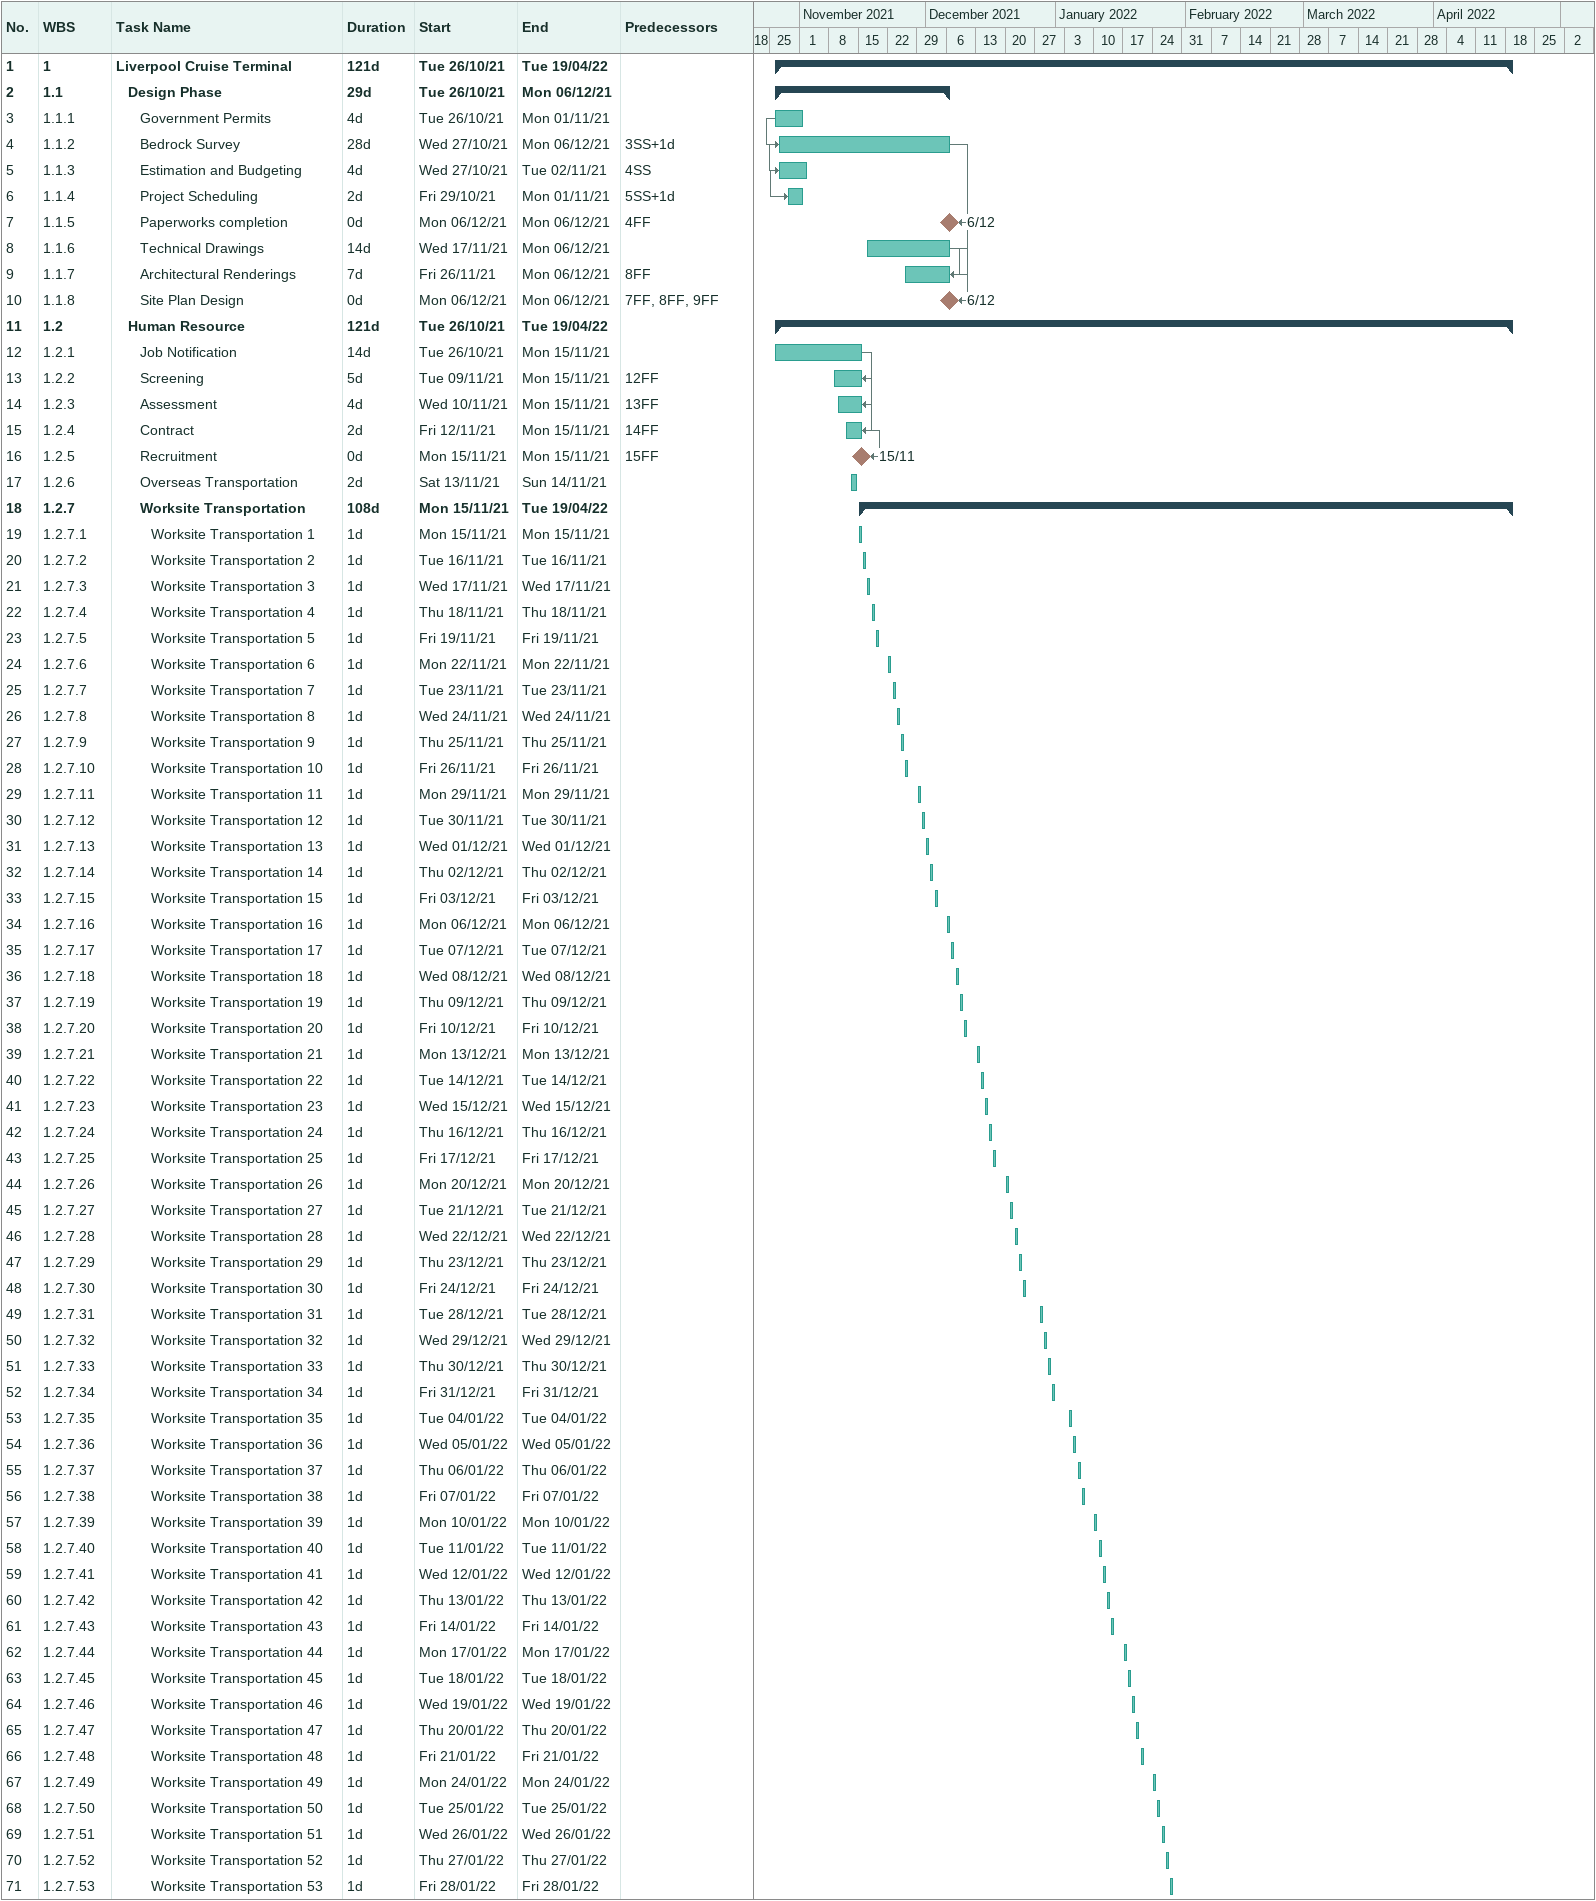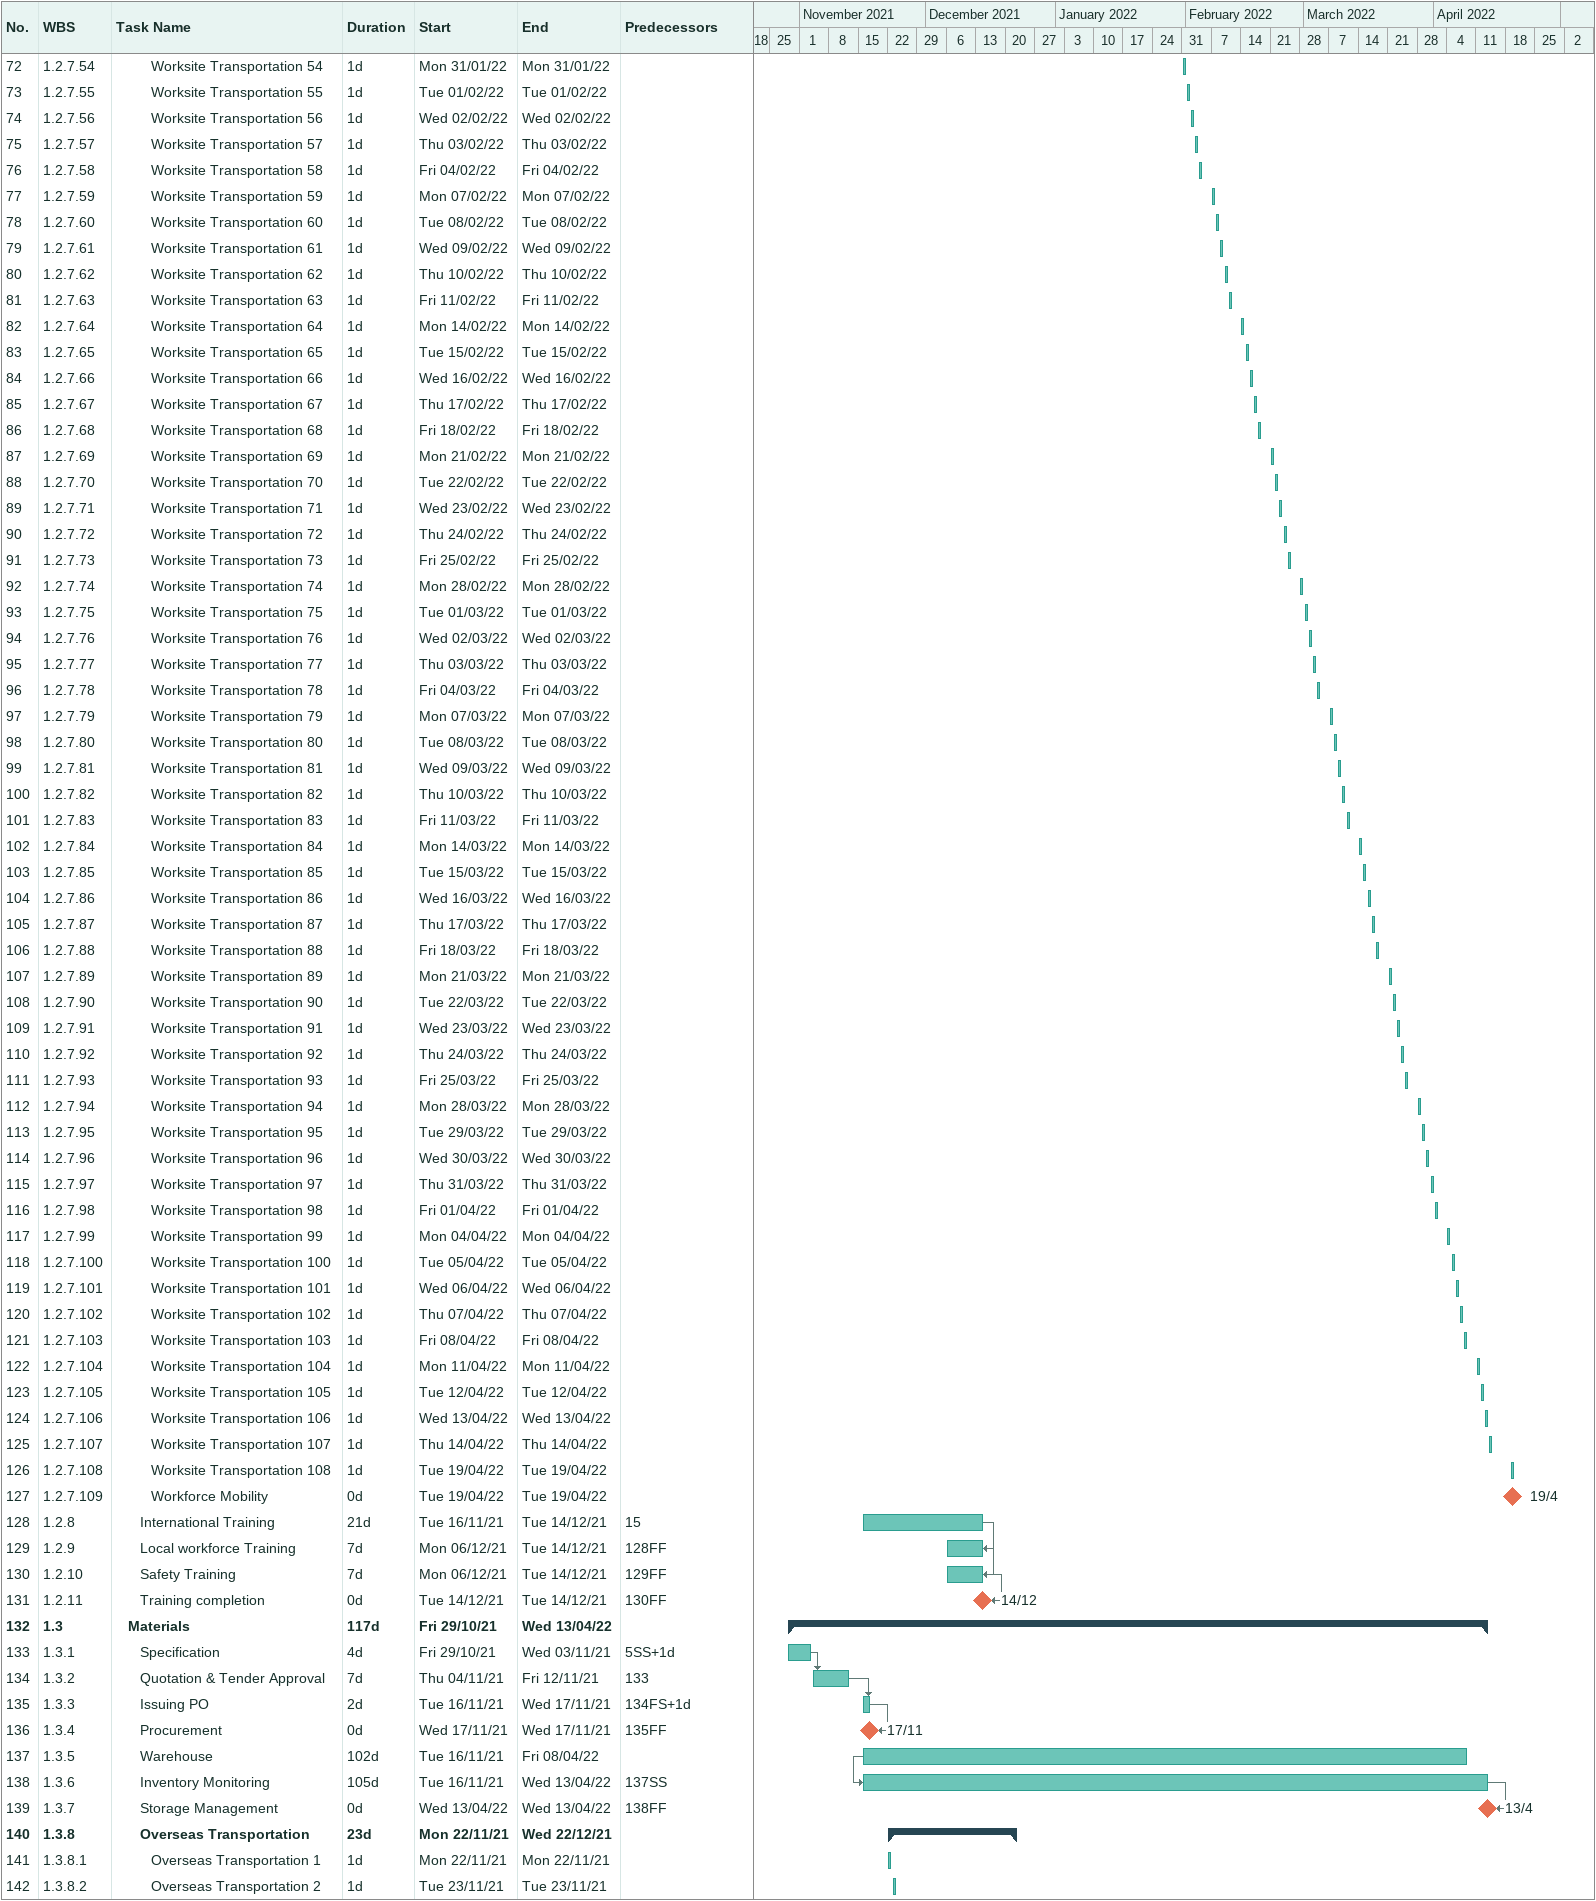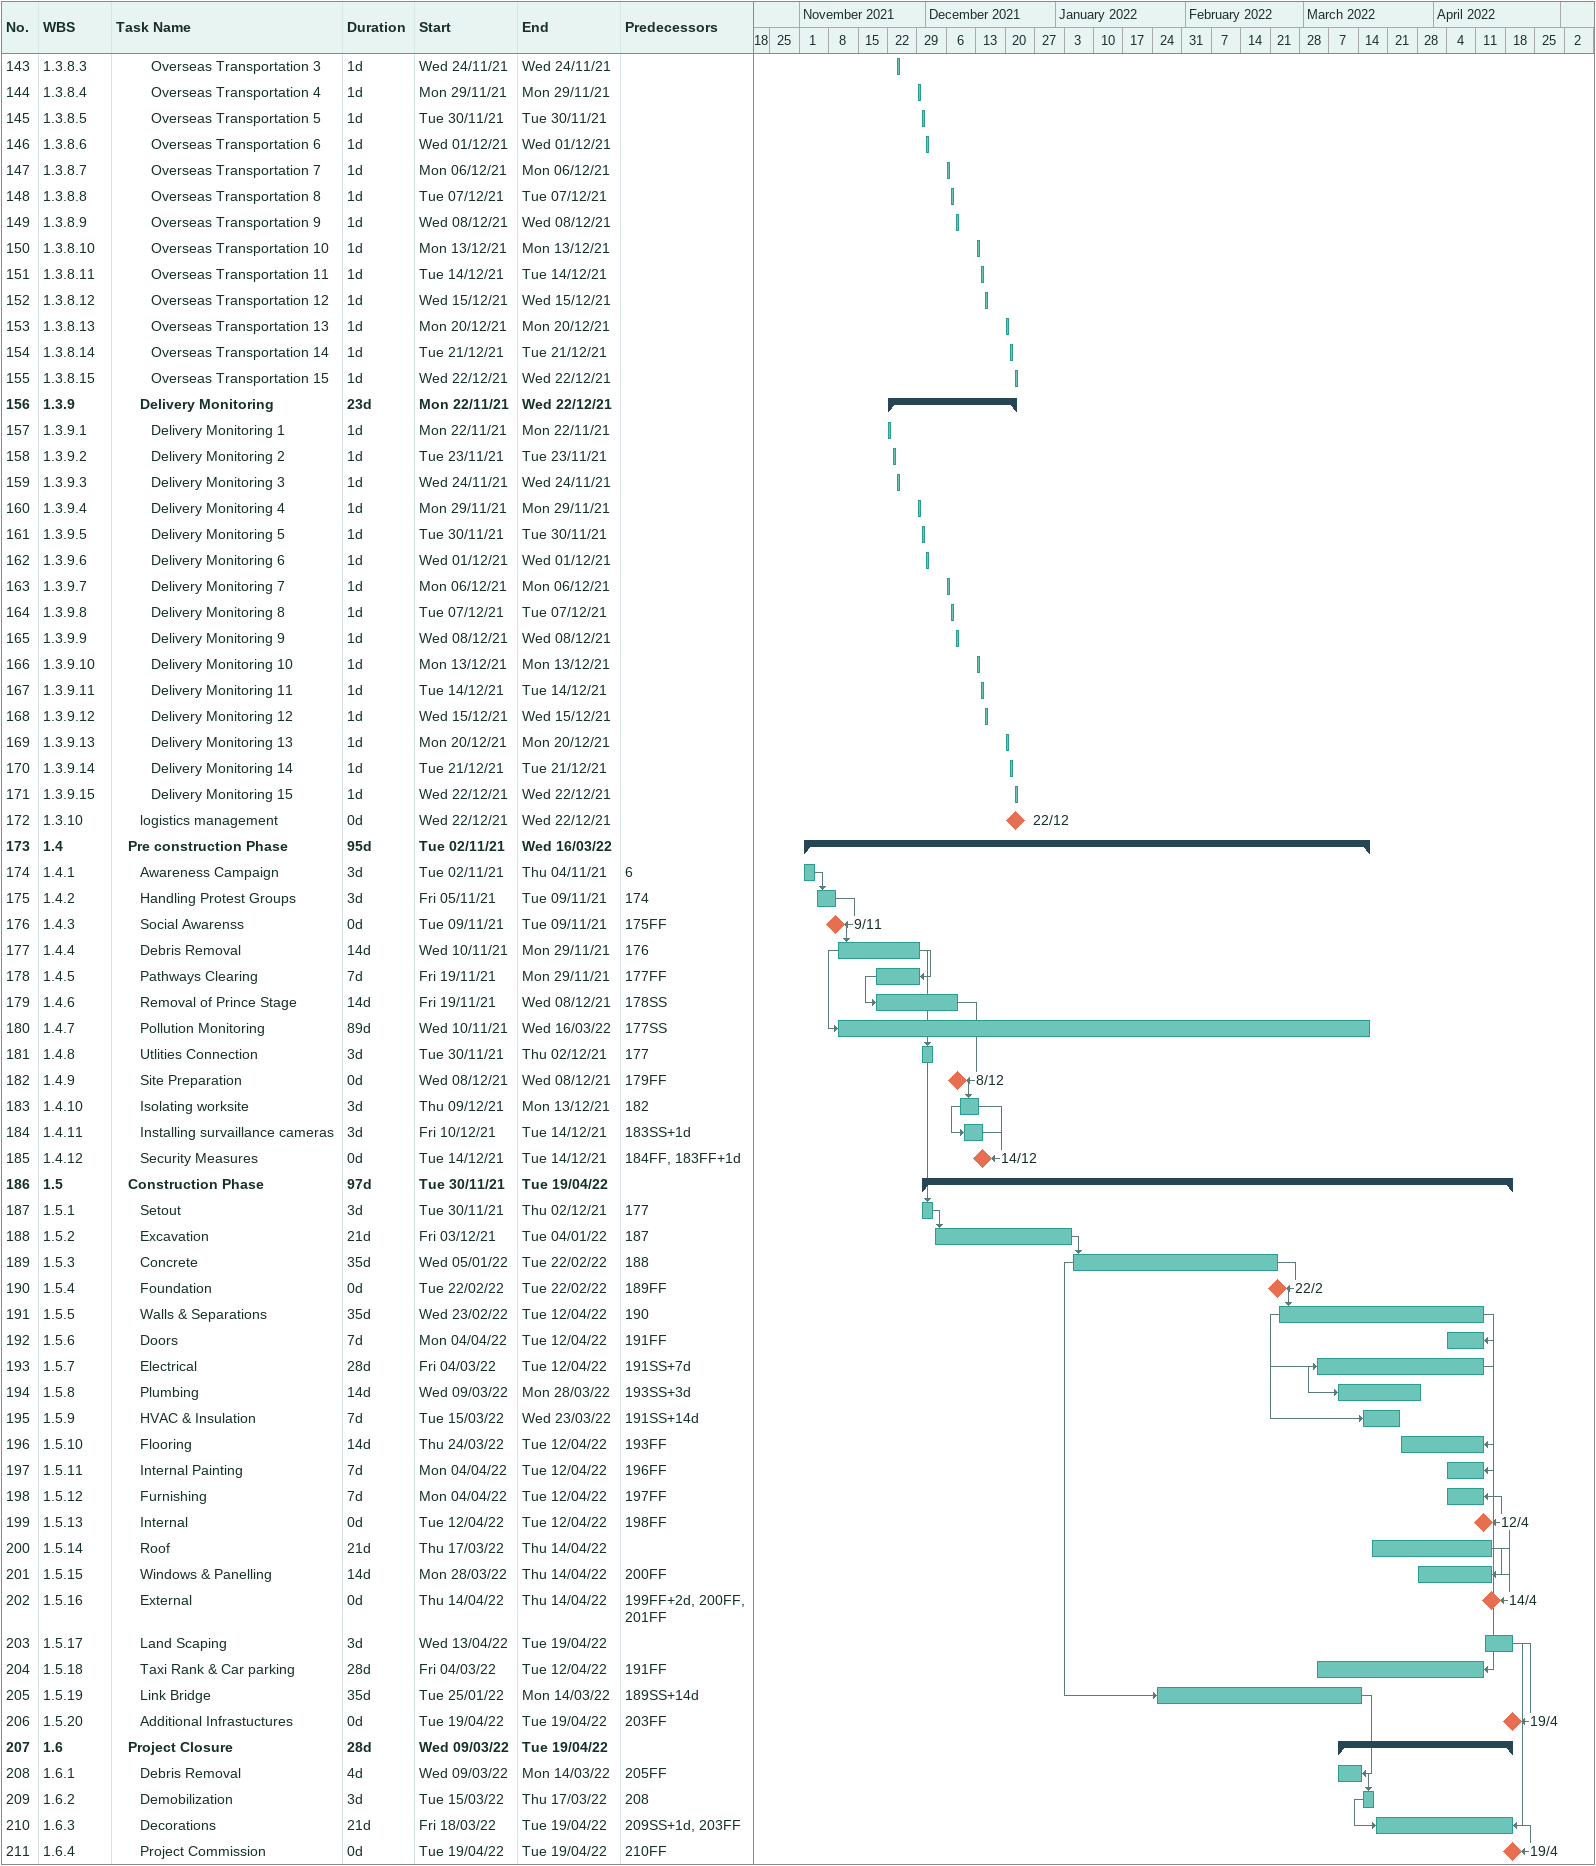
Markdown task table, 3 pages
| ID | WBS | Task | Duration | Start | Finish | Predecessors |
|---|---|---|---|---|---|---|
| 1 | 1 | **Liverpool Cruise Terminal** | 121d | 2021-10-26 | 2022-04-19 |  |
| 2 | 1.1 | **Design Phase** | 29d | 2021-10-26 | 2021-12-06 |  |
| 3 | 1.1.1 | Government Permits | 4d | 2021-10-26 | 2021-11-01 |  |
| 4 | 1.1.2 | Bedrock Survey | 28d | 2021-10-27 | 2021-12-06 | 3SS+1d |
| 5 | 1.1.3 | Estimation and Budgeting | 4d | 2021-10-27 | 2021-11-02 | 4SS |
| 6 | 1.1.4 | Project Scheduling | 2d | 2021-10-29 | 2021-11-01 | 5SS+1d |
| 7 | 1.1.5 | Paperworks completion | 0d | 2021-12-06 | 2021-12-06 | 4FF |
| 8 | 1.1.6 | Technical Drawings | 14d | 2021-11-17 | 2021-12-06 |  |
| 9 | 1.1.7 | Architectural Renderings | 7d | 2021-11-26 | 2021-12-06 | 8FF |
| 10 | 1.1.8 | Site Plan Design | 0d | 2021-12-06 | 2021-12-06 | 7FF, 8FF, 9FF |
| 11 | 1.2 | **Human Resource** | 121d | 2021-10-26 | 2022-04-19 |  |
| 12 | 1.2.1 | Job Notification | 14d | 2021-10-26 | 2021-11-15 |  |
| 13 | 1.2.2 | Screening | 5d | 2021-11-09 | 2021-11-15 | 12FF |
| 14 | 1.2.3 | Assessment | 4d | 2021-11-10 | 2021-11-15 | 13FF |
| 15 | 1.2.4 | Contract | 2d | 2021-11-12 | 2021-11-15 | 14FF |
| 16 | 1.2.5 | Recruitment | 0d | 2021-11-15 | 2021-11-15 | 15FF |
| 17 | 1.2.6 | Overseas Transportation | 2d | 2021-11-13 | 2021-11-14 |  |
| 18 | 1.2.7 | **Worksite Transportation** | 108d | 2021-11-15 | 2022-04-19 |  |
| 19 | 1.2.7.1 | Worksite Transportation 1 | 1d | 2021-11-15 | 2021-11-15 |  |
| 20 | 1.2.7.2 | Worksite Transportation 2 | 1d | 2021-11-16 | 2021-11-16 |  |
| 21 | 1.2.7.3 | Worksite Transportation 3 | 1d | 2021-11-17 | 2021-11-17 |  |
| 22 | 1.2.7.4 | Worksite Transportation 4 | 1d | 2021-11-18 | 2021-11-18 |  |
| 23 | 1.2.7.5 | Worksite Transportation 5 | 1d | 2021-11-19 | 2021-11-19 |  |
| 24 | 1.2.7.6 | Worksite Transportation 6 | 1d | 2021-11-22 | 2021-11-22 |  |
| 25 | 1.2.7.7 | Worksite Transportation 7 | 1d | 2021-11-23 | 2021-11-23 |  |
| 26 | 1.2.7.8 | Worksite Transportation 8 | 1d | 2021-11-24 | 2021-11-24 |  |
| 27 | 1.2.7.9 | Worksite Transportation 9 | 1d | 2021-11-25 | 2021-11-25 |  |
| 28 | 1.2.7.10 | Worksite Transportation 10 | 1d | 2021-11-26 | 2021-11-26 |  |
| 29 | 1.2.7.11 | Worksite Transportation 11 | 1d | 2021-11-29 | 2021-11-29 |  |
| 30 | 1.2.7.12 | Worksite Transportation 12 | 1d | 2021-11-30 | 2021-11-30 |  |
| 31 | 1.2.7.13 | Worksite Transportation 13 | 1d | 2021-12-01 | 2021-12-01 |  |
| 32 | 1.2.7.14 | Worksite Transportation 14 | 1d | 2021-12-02 | 2021-12-02 |  |
| 33 | 1.2.7.15 | Worksite Transportation 15 | 1d | 2021-12-03 | 2021-12-03 |  |
| 34 | 1.2.7.16 | Worksite Transportation 16 | 1d | 2021-12-06 | 2021-12-06 |  |
| 35 | 1.2.7.17 | Worksite Transportation 17 | 1d | 2021-12-07 | 2021-12-07 |  |
| 36 | 1.2.7.18 | Worksite Transportation 18 | 1d | 2021-12-08 | 2021-12-08 |  |
| 37 | 1.2.7.19 | Worksite Transportation 19 | 1d | 2021-12-09 | 2021-12-09 |  |
| 38 | 1.2.7.20 | Worksite Transportation 20 | 1d | 2021-12-10 | 2021-12-10 |  |
| 39 | 1.2.7.21 | Worksite Transportation 21 | 1d | 2021-12-13 | 2021-12-13 |  |
| 40 | 1.2.7.22 | Worksite Transportation 22 | 1d | 2021-12-14 | 2021-12-14 |  |
| 41 | 1.2.7.23 | Worksite Transportation 23 | 1d | 2021-12-15 | 2021-12-15 |  |
| 42 | 1.2.7.24 | Worksite Transportation 24 | 1d | 2021-12-16 | 2021-12-16 |  |
| 43 | 1.2.7.25 | Worksite Transportation 25 | 1d | 2021-12-17 | 2021-12-17 |  |
| 44 | 1.2.7.26 | Worksite Transportation 26 | 1d | 2021-12-20 | 2021-12-20 |  |
| 45 | 1.2.7.27 | Worksite Transportation 27 | 1d | 2021-12-21 | 2021-12-21 |  |
| 46 | 1.2.7.28 | Worksite Transportation 28 | 1d | 2021-12-22 | 2021-12-22 |  |
| 47 | 1.2.7.29 | Worksite Transportation 29 | 1d | 2021-12-23 | 2021-12-23 |  |
| 48 | 1.2.7.30 | Worksite Transportation 30 | 1d | 2021-12-24 | 2021-12-24 |  |
| 49 | 1.2.7.31 | Worksite Transportation 31 | 1d | 2021-12-28 | 2021-12-28 |  |
| 50 | 1.2.7.32 | Worksite Transportation 32 | 1d | 2021-12-29 | 2021-12-29 |  |
| 51 | 1.2.7.33 | Worksite Transportation 33 | 1d | 2021-12-30 | 2021-12-30 |  |
| 52 | 1.2.7.34 | Worksite Transportation 34 | 1d | 2021-12-31 | 2021-12-31 |  |
| 53 | 1.2.7.35 | Worksite Transportation 35 | 1d | 2022-01-04 | 2022-01-04 |  |
| 54 | 1.2.7.36 | Worksite Transportation 36 | 1d | 2022-01-05 | 2022-01-05 |  |
| 55 | 1.2.7.37 | Worksite Transportation 37 | 1d | 2022-01-06 | 2022-01-06 |  |
| 56 | 1.2.7.38 | Worksite Transportation 38 | 1d | 2022-01-07 | 2022-01-07 |  |
| 57 | 1.2.7.39 | Worksite Transportation 39 | 1d | 2022-01-10 | 2022-01-10 |  |
| 58 | 1.2.7.40 | Worksite Transportation 40 | 1d | 2022-01-11 | 2022-01-11 |  |
| 59 | 1.2.7.41 | Worksite Transportation 41 | 1d | 2022-01-12 | 2022-01-12 |  |
| 60 | 1.2.7.42 | Worksite Transportation 42 | 1d | 2022-01-13 | 2022-01-13 |  |
| 61 | 1.2.7.43 | Worksite Transportation 43 | 1d | 2022-01-14 | 2022-01-14 |  |
| 62 | 1.2.7.44 | Worksite Transportation 44 | 1d | 2022-01-17 | 2022-01-17 |  |
| 63 | 1.2.7.45 | Worksite Transportation 45 | 1d | 2022-01-18 | 2022-01-18 |  |
| 64 | 1.2.7.46 | Worksite Transportation 46 | 1d | 2022-01-19 | 2022-01-19 |  |
| 65 | 1.2.7.47 | Worksite Transportation 47 | 1d | 2022-01-20 | 2022-01-20 |  |
| 66 | 1.2.7.48 | Worksite Transportation 48 | 1d | 2022-01-21 | 2022-01-21 |  |
| 67 | 1.2.7.49 | Worksite Transportation 49 | 1d | 2022-01-24 | 2022-01-24 |  |
| 68 | 1.2.7.50 | Worksite Transportation 50 | 1d | 2022-01-25 | 2022-01-25 |  |
| 69 | 1.2.7.51 | Worksite Transportation 51 | 1d | 2022-01-26 | 2022-01-26 |  |
| 70 | 1.2.7.52 | Worksite Transportation 52 | 1d | 2022-01-27 | 2022-01-27 |  |
| 71 | 1.2.7.53 | Worksite Transportation 53 | 1d | 2022-01-28 | 2022-01-28 |  |
| 72 | 1.2.7.54 | Worksite Transportation 54 | 1d | 2022-01-31 | 2022-01-31 |  |
| 73 | 1.2.7.55 | Worksite Transportation 55 | 1d | 2022-02-01 | 2022-02-01 |  |
| 74 | 1.2.7.56 | Worksite Transportation 56 | 1d | 2022-02-02 | 2022-02-02 |  |
| 75 | 1.2.7.57 | Worksite Transportation 57 | 1d | 2022-02-03 | 2022-02-03 |  |
| 76 | 1.2.7.58 | Worksite Transportation 58 | 1d | 2022-02-04 | 2022-02-04 |  |
| 77 | 1.2.7.59 | Worksite Transportation 59 | 1d | 2022-02-07 | 2022-02-07 |  |
| 78 | 1.2.7.60 | Worksite Transportation 60 | 1d | 2022-02-08 | 2022-02-08 |  |
| 79 | 1.2.7.61 | Worksite Transportation 61 | 1d | 2022-02-09 | 2022-02-09 |  |
| 80 | 1.2.7.62 | Worksite Transportation 62 | 1d | 2022-02-10 | 2022-02-10 |  |
| 81 | 1.2.7.63 | Worksite Transportation 63 | 1d | 2022-02-11 | 2022-02-11 |  |
| 82 | 1.2.7.64 | Worksite Transportation 64 | 1d | 2022-02-14 | 2022-02-14 |  |
| 83 | 1.2.7.65 | Worksite Transportation 65 | 1d | 2022-02-15 | 2022-02-15 |  |
| 84 | 1.2.7.66 | Worksite Transportation 66 | 1d | 2022-02-16 | 2022-02-16 |  |
| 85 | 1.2.7.67 | Worksite Transportation 67 | 1d | 2022-02-17 | 2022-02-17 |  |
| 86 | 1.2.7.68 | Worksite Transportation 68 | 1d | 2022-02-18 | 2022-02-18 |  |
| 87 | 1.2.7.69 | Worksite Transportation 69 | 1d | 2022-02-21 | 2022-02-21 |  |
| 88 | 1.2.7.70 | Worksite Transportation 70 | 1d | 2022-02-22 | 2022-02-22 |  |
| 89 | 1.2.7.71 | Worksite Transportation 71 | 1d | 2022-02-23 | 2022-02-23 |  |
| 90 | 1.2.7.72 | Worksite Transportation 72 | 1d | 2022-02-24 | 2022-02-24 |  |
| 91 | 1.2.7.73 | Worksite Transportation 73 | 1d | 2022-02-25 | 2022-02-25 |  |
| 92 | 1.2.7.74 | Worksite Transportation 74 | 1d | 2022-02-28 | 2022-02-28 |  |
| 93 | 1.2.7.75 | Worksite Transportation 75 | 1d | 2022-03-01 | 2022-03-01 |  |
| 94 | 1.2.7.76 | Worksite Transportation 76 | 1d | 2022-03-02 | 2022-03-02 |  |
| 95 | 1.2.7.77 | Worksite Transportation 77 | 1d | 2022-03-03 | 2022-03-03 |  |
| 96 | 1.2.7.78 | Worksite Transportation 78 | 1d | 2022-03-04 | 2022-03-04 |  |
| 97 | 1.2.7.79 | Worksite Transportation 79 | 1d | 2022-03-07 | 2022-03-07 |  |
| 98 | 1.2.7.80 | Worksite Transportation 80 | 1d | 2022-03-08 | 2022-03-08 |  |
| 99 | 1.2.7.81 | Worksite Transportation 81 | 1d | 2022-03-09 | 2022-03-09 |  |
| 100 | 1.2.7.82 | Worksite Transportation 82 | 1d | 2022-03-10 | 2022-03-10 |  |
| 101 | 1.2.7.83 | Worksite Transportation 83 | 1d | 2022-03-11 | 2022-03-11 |  |
| 102 | 1.2.7.84 | Worksite Transportation 84 | 1d | 2022-03-14 | 2022-03-14 |  |
| 103 | 1.2.7.85 | Worksite Transportation 85 | 1d | 2022-03-15 | 2022-03-15 |  |
| 104 | 1.2.7.86 | Worksite Transportation 86 | 1d | 2022-03-16 | 2022-03-16 |  |
| 105 | 1.2.7.87 | Worksite Transportation 87 | 1d | 2022-03-17 | 2022-03-17 |  |
| 106 | 1.2.7.88 | Worksite Transportation 88 | 1d | 2022-03-18 | 2022-03-18 |  |
| 107 | 1.2.7.89 | Worksite Transportation 89 | 1d | 2022-03-21 | 2022-03-21 |  |
| 108 | 1.2.7.90 | Worksite Transportation 90 | 1d | 2022-03-22 | 2022-03-22 |  |
| 109 | 1.2.7.91 | Worksite Transportation 91 | 1d | 2022-03-23 | 2022-03-23 |  |
| 110 | 1.2.7.92 | Worksite Transportation 92 | 1d | 2022-03-24 | 2022-03-24 |  |
| 111 | 1.2.7.93 | Worksite Transportation 93 | 1d | 2022-03-25 | 2022-03-25 |  |
| 112 | 1.2.7.94 | Worksite Transportation 94 | 1d | 2022-03-28 | 2022-03-28 |  |
| 113 | 1.2.7.95 | Worksite Transportation 95 | 1d | 2022-03-29 | 2022-03-29 |  |
| 114 | 1.2.7.96 | Worksite Transportation 96 | 1d | 2022-03-30 | 2022-03-30 |  |
| 115 | 1.2.7.97 | Worksite Transportation 97 | 1d | 2022-03-31 | 2022-03-31 |  |
| 116 | 1.2.7.98 | Worksite Transportation 98 | 1d | 2022-04-01 | 2022-04-01 |  |
| 117 | 1.2.7.99 | Worksite Transportation 99 | 1d | 2022-04-04 | 2022-04-04 |  |
| 118 | 1.2.7.100 | Worksite Transportation 100 | 1d | 2022-04-05 | 2022-04-05 |  |
| 119 | 1.2.7.101 | Worksite Transportation 101 | 1d | 2022-04-06 | 2022-04-06 |  |
| 120 | 1.2.7.102 | Worksite Transportation 102 | 1d | 2022-04-07 | 2022-04-07 |  |
| 121 | 1.2.7.103 | Worksite Transportation 103 | 1d | 2022-04-08 | 2022-04-08 |  |
| 122 | 1.2.7.104 | Worksite Transportation 104 | 1d | 2022-04-11 | 2022-04-11 |  |
| 123 | 1.2.7.105 | Worksite Transportation 105 | 1d | 2022-04-12 | 2022-04-12 |  |
| 124 | 1.2.7.106 | Worksite Transportation 106 | 1d | 2022-04-13 | 2022-04-13 |  |
| 125 | 1.2.7.107 | Worksite Transportation 107 | 1d | 2022-04-14 | 2022-04-14 |  |
| 126 | 1.2.7.108 | Worksite Transportation 108 | 1d | 2022-04-19 | 2022-04-19 |  |
| 127 | 1.2.7.109 | Workforce Mobility | 0d | 2022-04-19 | 2022-04-19 |  |
| 128 | 1.2.8 | International Training | 21d | 2021-11-16 | 2021-12-14 | 15 |
| 129 | 1.2.9 | Local workforce Training | 7d | 2021-12-06 | 2021-12-14 | 128FF |
| 130 | 1.2.10 | Safety Training | 7d | 2021-12-06 | 2021-12-14 | 129FF |
| 131 | 1.2.11 | Training completion | 0d | 2021-12-14 | 2021-12-14 | 130FF |
| 132 | 1.3 | **Materials** | 117d | 2021-10-29 | 2022-04-13 |  |
| 133 | 1.3.1 | Specification | 4d | 2021-10-29 | 2021-11-03 | 5SS+1d |
| 134 | 1.3.2 | Quotation & Tender Approval | 7d | 2021-11-04 | 2021-11-12 | 133 |
| 135 | 1.3.3 | Issuing PO | 2d | 2021-11-16 | 2021-11-17 | 134FS+1d |
| 136 | 1.3.4 | Procurement | 0d | 2021-11-17 | 2021-11-17 | 135FF |
| 137 | 1.3.5 | Warehouse | 102d | 2021-11-16 | 2022-04-08 |  |
| 138 | 1.3.6 | Inventory Monitoring | 105d | 2021-11-16 | 2022-04-13 | 137SS |
| 139 | 1.3.7 | Storage Management | 0d | 2022-04-13 | 2022-04-13 | 138FF |
| 140 | 1.3.8 | **Overseas Transportation** | 23d | 2021-11-22 | 2021-12-22 |  |
| 141 | 1.3.8.1 | Overseas Transportation 1 | 1d | 2021-11-22 | 2021-11-22 |  |
| 142 | 1.3.8.2 | Overseas Transportation 2 | 1d | 2021-11-23 | 2021-11-23 |  |
| 143 | 1.3.8.3 | Overseas Transportation 3 | 1d | 2021-11-24 | 2021-11-24 |  |
| 144 | 1.3.8.4 | Overseas Transportation 4 | 1d | 2021-11-29 | 2021-11-29 |  |
| 145 | 1.3.8.5 | Overseas Transportation 5 | 1d | 2021-11-30 | 2021-11-30 |  |
| 146 | 1.3.8.6 | Overseas Transportation 6 | 1d | 2021-12-01 | 2021-12-01 |  |
| 147 | 1.3.8.7 | Overseas Transportation 7 | 1d | 2021-12-06 | 2021-12-06 |  |
| 148 | 1.3.8.8 | Overseas Transportation 8 | 1d | 2021-12-07 | 2021-12-07 |  |
| 149 | 1.3.8.9 | Overseas Transportation 9 | 1d | 2021-12-08 | 2021-12-08 |  |
| 150 | 1.3.8.10 | Overseas Transportation 10 | 1d | 2021-12-13 | 2021-12-13 |  |
| 151 | 1.3.8.11 | Overseas Transportation 11 | 1d | 2021-12-14 | 2021-12-14 |  |
| 152 | 1.3.8.12 | Overseas Transportation 12 | 1d | 2021-12-15 | 2021-12-15 |  |
| 153 | 1.3.8.13 | Overseas Transportation 13 | 1d | 2021-12-20 | 2021-12-20 |  |
| 154 | 1.3.8.14 | Overseas Transportation 14 | 1d | 2021-12-21 | 2021-12-21 |  |
| 155 | 1.3.8.15 | Overseas Transportation 15 | 1d | 2021-12-22 | 2021-12-22 |  |
| 156 | 1.3.9 | **Delivery Monitoring** | 23d | 2021-11-22 | 2021-12-22 |  |
| 157 | 1.3.9.1 | Delivery Monitoring 1 | 1d | 2021-11-22 | 2021-11-22 |  |
| 158 | 1.3.9.2 | Delivery Monitoring 2 | 1d | 2021-11-23 | 2021-11-23 |  |
| 159 | 1.3.9.3 | Delivery Monitoring 3 | 1d | 2021-11-24 | 2021-11-24 |  |
| 160 | 1.3.9.4 | Delivery Monitoring 4 | 1d | 2021-11-29 | 2021-11-29 |  |
| 161 | 1.3.9.5 | Delivery Monitoring 5 | 1d | 2021-11-30 | 2021-11-30 |  |
| 162 | 1.3.9.6 | Delivery Monitoring 6 | 1d | 2021-12-01 | 2021-12-01 |  |
| 163 | 1.3.9.7 | Delivery Monitoring 7 | 1d | 2021-12-06 | 2021-12-06 |  |
| 164 | 1.3.9.8 | Delivery Monitoring 8 | 1d | 2021-12-07 | 2021-12-07 |  |
| 165 | 1.3.9.9 | Delivery Monitoring 9 | 1d | 2021-12-08 | 2021-12-08 |  |
| 166 | 1.3.9.10 | Delivery Monitoring 10 | 1d | 2021-12-13 | 2021-12-13 |  |
| 167 | 1.3.9.11 | Delivery Monitoring 11 | 1d | 2021-12-14 | 2021-12-14 |  |
| 168 | 1.3.9.12 | Delivery Monitoring 12 | 1d | 2021-12-15 | 2021-12-15 |  |
| 169 | 1.3.9.13 | Delivery Monitoring 13 | 1d | 2021-12-20 | 2021-12-20 |  |
| 170 | 1.3.9.14 | Delivery Monitoring 14 | 1d | 2021-12-21 | 2021-12-21 |  |
| 171 | 1.3.9.15 | Delivery Monitoring 15 | 1d | 2021-12-22 | 2021-12-22 |  |
| 172 | 1.3.10 | logistics management | 0d | 2021-12-22 | 2021-12-22 |  |
| 173 | 1.4 | **Pre construction Phase** | 95d | 2021-11-02 | 2022-03-16 |  |
| 174 | 1.4.1 | Awareness Campaign | 3d | 2021-11-02 | 2021-11-04 | 6 |
| 175 | 1.4.2 | Handling Protest Groups | 3d | 2021-11-05 | 2021-11-09 | 174 |
| 176 | 1.4.3 | Social Awarenss | 0d | 2021-11-09 | 2021-11-09 | 175FF |
| 177 | 1.4.4 | Debris Removal | 14d | 2021-11-10 | 2021-11-29 | 176 |
| 178 | 1.4.5 | Pathways Clearing | 7d | 2021-11-19 | 2021-11-29 | 177FF |
| 179 | 1.4.6 | Removal of Prince Stage | 14d | 2021-11-19 | 2021-12-08 | 178SS |
| 180 | 1.4.7 | Pollution Monitoring | 89d | 2021-11-10 | 2022-03-16 | 177SS |
| 181 | 1.4.8 | Utlities Connection | 3d | 2021-11-30 | 2021-12-02 | 177 |
| 182 | 1.4.9 | Site Preparation | 0d | 2021-12-08 | 2021-12-08 | 179FF |
| 183 | 1.4.10 | Isolating worksite | 3d | 2021-12-09 | 2021-12-13 | 182 |
| 184 | 1.4.11 | Installing survaillance cameras | 3d | 2021-12-10 | 2021-12-14 | 183SS+1d |
| 185 | 1.4.12 | Security Measures | 0d | 2021-12-14 | 2021-12-14 | 184FF, 183FF+1d |
| 186 | 1.5 | **Construction Phase** | 97d | 2021-11-30 | 2022-04-19 |  |
| 187 | 1.5.1 | Setout | 3d | 2021-11-30 | 2021-12-02 | 177 |
| 188 | 1.5.2 | Excavation | 21d | 2021-12-03 | 2022-01-04 | 187 |
| 189 | 1.5.3 | Concrete | 35d | 2022-01-05 | 2022-02-22 | 188 |
| 190 | 1.5.4 | Foundation | 0d | 2022-02-22 | 2022-02-22 | 189FF |
| 191 | 1.5.5 | Walls & Separations | 35d | 2022-02-23 | 2022-04-12 | 190 |
| 192 | 1.5.6 | Doors | 7d | 2022-04-04 | 2022-04-12 | 191FF |
| 193 | 1.5.7 | Electrical | 28d | 2022-03-04 | 2022-04-12 | 191SS+7d |
| 194 | 1.5.8 | Plumbing | 14d | 2022-03-09 | 2022-03-28 | 193SS+3d |
| 195 | 1.5.9 | HVAC & Insulation | 7d | 2022-03-15 | 2022-03-23 | 191SS+14d |
| 196 | 1.5.10 | Flooring | 14d | 2022-03-24 | 2022-04-12 | 193FF |
| 197 | 1.5.11 | Internal Painting | 7d | 2022-04-04 | 2022-04-12 | 196FF |
| 198 | 1.5.12 | Furnishing | 7d | 2022-04-04 | 2022-04-12 | 197FF |
| 199 | 1.5.13 | Internal | 0d | 2022-04-12 | 2022-04-12 | 198FF |
| 200 | 1.5.14 | Roof | 21d | 2022-03-17 | 2022-04-14 |  |
| 201 | 1.5.15 | Windows & Panelling | 14d | 2022-03-28 | 2022-04-14 | 200FF |
| 202 | 1.5.16 | External | 0d | 2022-04-14 | 2022-04-14 | 199FF+2d, 200FF, 201FF |
| 203 | 1.5.17 | Land Scaping | 3d | 2022-04-13 | 2022-04-19 |  |
| 204 | 1.5.18 | Taxi Rank & Car parking | 28d | 2022-03-04 | 2022-04-12 | 191FF |
| 205 | 1.5.19 | Link Bridge | 35d | 2022-01-25 | 2022-03-14 | 189SS+14d |
| 206 | 1.5.20 | Additional Infrastuctures | 0d | 2022-04-19 | 2022-04-19 | 203FF |
| 207 | 1.6 | **Project Closure** | 28d | 2022-03-09 | 2022-04-19 |  |
| 208 | 1.6.1 | Debris Removal | 4d | 2022-03-09 | 2022-03-14 | 205FF |
| 209 | 1.6.2 | Demobilization | 3d | 2022-03-15 | 2022-03-17 | 208 |
| 210 | 1.6.3 | Decorations | 21d | 2022-03-18 | 2022-04-19 | 209SS+1d, 203FF |
| 211 | 1.6.4 | Project Commission | 0d | 2022-04-19 | 2022-04-19 | 210FF |
